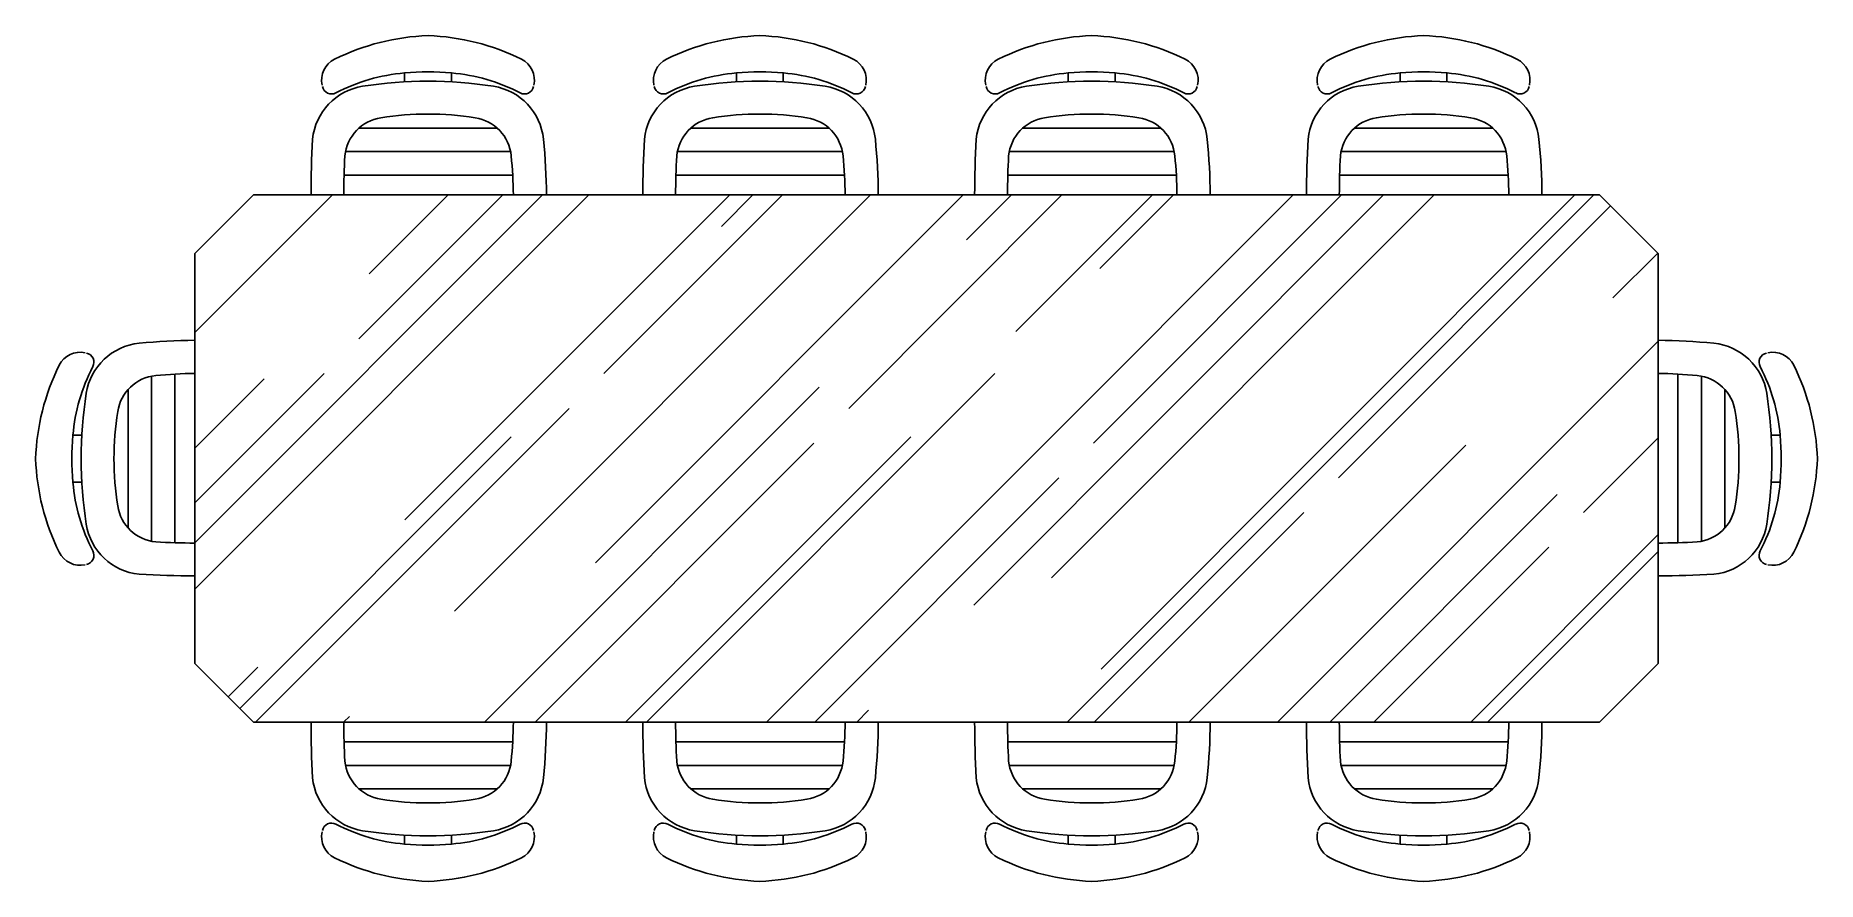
# Model space of a CAD drawing. Header units: millimetres. Extents: x -828.31 to -825.26, y 2630.92 to 2632.37.
import ezdxf

# ---------------------------------------------------------------- set-up
doc = ezdxf.new("R2010")
doc.units = ezdxf.units.MM
doc.header["$LTSCALE"] = 10
doc.layers.add('Móveis_mesas', color=2, linetype='Continuous')

msp = doc.modelspace()

# ---------------------------------------------------------------- hatches: boundary and pattern name
at = {"layer": 'Móveis_mesas'}
h = msp.add_hatch(dxfattribs=at)
h.set_pattern_fill('AR-RROOF', color=1, scale=0.01, angle=45, style=0)
h.set_pattern_definition([(45, (-70.74727, 0), (0.215526147, 0.574736392), [3.81, -0.508, 1.27, -0.254]), (45, (-70.5982, 0.32868), (-0.418479935, 0.05926969), [0.762, -0.08382, 1.524, -0.1905]), (45, (-70.81013, 0.24247), (0.813611205, 1.054282069), [2.032, -0.3556, 1.016, -0.254])])
h.paths.add_polyline_path([(-825.6355, 2631.1954), (-825.5355, 2631.2954), (-825.5355, 2631.9954), (-825.6355, 2632.0954), (-827.9355, 2632.0954), (-828.0355, 2631.9954), (-828.0355, 2631.2954), (-827.9355, 2631.1954)])

# ---------------------------------------------------------------- linework, layer by layer
for p, q in [((-827.6772, 2632.2886), (-827.6772, 2632.3039)), ((-827.5971, 2632.2886), (-827.5971, 2632.3039)), ((-827.1102, 2632.2886), (-827.1102, 2632.3039)), ((-827.0301, 2632.2886), (-827.0301, 2632.3039)), ((-826.5433, 2632.2886), (-826.5433, 2632.3039)), ((-826.4631, 2632.2886), (-826.4631, 2632.3039)), ((-825.9763, 2632.2886), (-825.9763, 2632.3039)), ((-825.8962, 2632.2886), (-825.8962, 2632.3039)), ((-828.2287, 2631.685), (-828.244, 2631.685)), ((-825.3423, 2631.685), (-825.327, 2631.685)), ((-828.2287, 2631.6048), (-828.244, 2631.6048)), ((-825.3423, 2631.6048), (-825.327, 2631.6048)), ((-827.6772, 2631.0022), (-827.6772, 2630.9869)), ((-827.5971, 2631.0022), (-827.5971, 2630.9869)), ((-827.1102, 2631.0022), (-827.1102, 2630.9869)), ((-827.0301, 2631.0022), (-827.0301, 2630.9869)), ((-826.5433, 2631.0022), (-826.5433, 2630.9869)), ((-826.4631, 2631.0022), (-826.4631, 2630.9869)), ((-825.9763, 2631.0022), (-825.9763, 2630.9869)), ((-825.8962, 2631.0022), (-825.8962, 2630.9869))]:
    msp.add_line(p, q, dxfattribs=at)
at = {"layer": 'Móveis_mesas', "color": 1}
for p, q in [((-827.7551, 2632.2095), (-827.5192, 2632.2095)), ((-827.1881, 2632.2095), (-826.9522, 2632.2095)), ((-826.6212, 2632.2095), (-826.3852, 2632.2095)), ((-826.0542, 2632.2095), (-825.8183, 2632.2095)), ((-827.7781, 2632.1694), (-827.4962, 2632.1694)), ((-827.2111, 2632.1694), (-826.9292, 2632.1694)), ((-826.6441, 2632.1694), (-826.3623, 2632.1694)), ((-826.0772, 2632.1694), (-825.7953, 2632.1694)), ((-827.7805, 2632.1294), (-827.4925, 2632.1294)), ((-827.2135, 2632.1294), (-826.9256, 2632.1294)), ((-826.6466, 2632.1294), (-826.3586, 2632.1294)), ((-826.0796, 2632.1294), (-825.7916, 2632.1294)), ((-828.1095, 2631.504), (-828.1095, 2631.7859)), ((-828.0695, 2631.5015), (-828.0695, 2631.7895)), ((-825.5015, 2631.5015), (-825.5015, 2631.7895)), ((-825.4614, 2631.504), (-825.4614, 2631.7859)), ((-828.1496, 2631.5269), (-828.1496, 2631.7629)), ((-825.4213, 2631.5269), (-825.4213, 2631.7629)), ((-827.7805, 2631.1614), (-827.4925, 2631.1614)), ((-827.2135, 2631.1614), (-826.9256, 2631.1614)), ((-826.6466, 2631.1614), (-826.3586, 2631.1614)), ((-826.0796, 2631.1614), (-825.7916, 2631.1614)), ((-827.7781, 2631.1213), (-827.4962, 2631.1213)), ((-827.2111, 2631.1213), (-826.9292, 2631.1213)), ((-826.6441, 2631.1213), (-826.3623, 2631.1213)), ((-826.0772, 2631.1213), (-825.7953, 2631.1213)), ((-827.7551, 2631.0812), (-827.5192, 2631.0812)), ((-827.1881, 2631.0812), (-826.9522, 2631.0812)), ((-826.6212, 2631.0812), (-826.3852, 2631.0812)), ((-826.0542, 2631.0812), (-825.8183, 2631.0812))]:
    msp.add_line(p, q, dxfattribs=at)
at = {"layer": 'Móveis_mesas'}
for points in [[(-827.4562, 2632.2828, 0.344642), (-827.4775, 2632.3273, 0.1068), (-827.6371, 2632.3675, 0.1068), (-827.7967, 2632.3273, 0.344642), (-827.8181, 2632.2828)], [(-826.8892, 2632.2828, 0.344642), (-826.9106, 2632.3273, 0.1068), (-827.0702, 2632.3675, 0.1068), (-827.2298, 2632.3273, 0.344642), (-827.2511, 2632.2828)], [(-826.3222, 2632.2828, 0.344642), (-826.3436, 2632.3273, 0.1068), (-826.5032, 2632.3675, 0.1068), (-826.6628, 2632.3273, 0.344642), (-826.6842, 2632.2828)], [(-825.7553, 2632.2828, 0.344642), (-825.7766, 2632.3273, 0.1068), (-825.9362, 2632.3675, 0.1068), (-826.0958, 2632.3273, 0.344642), (-826.1172, 2632.2828)], [(-827.4348, 2632.0954, 0.02383), (-827.4399, 2632.1907, 0.340817), (-827.5254, 2632.281, 0.077917), (-827.7489, 2632.281, 0.340817), (-827.8344, 2632.1907, 0.013162), (-827.8371, 2632.0954)], [(-826.8678, 2632.0954, 0.02383), (-826.8729, 2632.1907, 0.340817), (-826.9584, 2632.281, 0.077917), (-827.1819, 2632.281, 0.340817), (-827.2674, 2632.1907, 0.013162), (-827.2701, 2632.0954)], [(-826.3008, 2632.0954, 0.02383), (-826.3059, 2632.1907, 0.340817), (-826.3915, 2632.281, 0.077917), (-826.6149, 2632.281, 0.340817), (-826.7005, 2632.1907, 0.013162), (-826.7032, 2632.0954)], [(-825.7339, 2632.0954, 0.02383), (-825.739, 2632.1907, 0.340817), (-825.8245, 2632.281, 0.077917), (-826.048, 2632.281, 0.340817), (-826.1335, 2632.1907, 0.013162), (-826.1362, 2632.0954)], [(-828.0355, 2631.8473, 0.02383), (-828.1308, 2631.8422, 0.340817), (-828.2211, 2631.7567, 0.077917), (-828.2211, 2631.5332, 0.340817), (-828.1308, 2631.4477, 0.013162), (-828.0355, 2631.4449)], [(-825.5355, 2631.8473, -0.02383), (-825.4402, 2631.8422, -0.340817), (-825.3499, 2631.7567, -0.077917), (-825.3499, 2631.5332, -0.340817), (-825.4402, 2631.4477, -0.013162), (-825.5355, 2631.4449)], [(-828.2229, 2631.8259, 0.344642), (-828.2674, 2631.8045, 0.1068), (-828.3076, 2631.6449, 0.1068), (-828.2674, 2631.4853, 0.344642), (-828.2229, 2631.4639)], [(-825.3481, 2631.8259, -0.344642), (-825.3036, 2631.8045, -0.1068), (-825.2634, 2631.6449, -0.1068), (-825.3036, 2631.4853, -0.344642), (-825.3481, 2631.4639)], [(-827.4348, 2631.1954, -0.02383), (-827.4399, 2631.1001, -0.340817), (-827.5254, 2631.0098, -0.077917), (-827.7489, 2631.0098, -0.340817), (-827.8344, 2631.1001, -0.013162), (-827.8371, 2631.1954)], [(-826.8678, 2631.1954, -0.02383), (-826.8729, 2631.1001, -0.340817), (-826.9584, 2631.0098, -0.077917), (-827.1819, 2631.0098, -0.340817), (-827.2674, 2631.1001, -0.013162), (-827.2701, 2631.1954)], [(-826.3008, 2631.1954, -0.02383), (-826.3059, 2631.1001, -0.340817), (-826.3915, 2631.0098, -0.077917), (-826.6149, 2631.0098, -0.340817), (-826.7005, 2631.1001, -0.013162), (-826.7032, 2631.1954)], [(-825.7339, 2631.1954, -0.02383), (-825.739, 2631.1001, -0.340817), (-825.8245, 2631.0098, -0.077917), (-826.048, 2631.0098, -0.340817), (-826.1335, 2631.1001, -0.013162), (-826.1362, 2631.1954)], [(-827.4562, 2631.008, -0.344642), (-827.4775, 2630.9635, -0.1068), (-827.6371, 2630.9233, -0.1068), (-827.7967, 2630.9635, -0.344642), (-827.8181, 2631.008)], [(-826.8892, 2631.008, -0.344642), (-826.9106, 2630.9635, -0.1068), (-827.0702, 2630.9233, -0.1068), (-827.2298, 2630.9635, -0.344642), (-827.2511, 2631.008)], [(-826.3222, 2631.008, -0.344642), (-826.3436, 2630.9635, -0.1068), (-826.5032, 2630.9233, -0.1068), (-826.6628, 2630.9635, -0.344642), (-826.6842, 2631.008)], [(-825.7553, 2631.008, -0.344642), (-825.7766, 2630.9635, -0.1068), (-825.9362, 2630.9233, -0.1068), (-826.0958, 2630.9635, -0.344642), (-826.1172, 2631.008)]]:
    msp.add_lwpolyline(points, format="xyb", dxfattribs=at)
at = {"layer": 'Móveis_mesas', "color": 1}
for points in [[(-827.4914, 2632.0954, 0.023238), (-827.4951, 2632.1623, 0.343778), (-827.5567, 2632.2273, 0.078519), (-827.7176, 2632.2273, 0.340817), (-827.7792, 2632.1623, 0.011187), (-827.7811, 2632.0954)], [(-826.9245, 2632.0954, 0.023238), (-826.9281, 2632.1623, 0.343778), (-826.9897, 2632.2273, 0.078519), (-827.1506, 2632.2273, 0.340817), (-827.2122, 2632.1623, 0.011187), (-827.2142, 2632.0954)], [(-826.3575, 2632.0954, 0.023238), (-826.3612, 2632.1623, 0.343778), (-826.4227, 2632.2273, 0.078519), (-826.5837, 2632.2273, 0.340817), (-826.6452, 2632.1623, 0.011187), (-826.6472, 2632.0954)], [(-825.7905, 2632.0954, 0.023238), (-825.7942, 2632.1623, 0.343778), (-825.8558, 2632.2273, 0.078519), (-826.0167, 2632.2273, 0.340817), (-826.0783, 2632.1623, 0.011187), (-826.0802, 2632.0954)], [(-828.0355, 2631.7906, 0.023238), (-828.1024, 2631.7869, 0.343778), (-828.1674, 2631.7254, 0.078519), (-828.1674, 2631.5645, 0.340817), (-828.1024, 2631.5029, 0.011187), (-828.0355, 2631.5009)], [(-825.5355, 2631.7906, -0.023238), (-825.4686, 2631.7869, -0.343778), (-825.4036, 2631.7254, -0.078519), (-825.4036, 2631.5645, -0.340817), (-825.4686, 2631.5029, -0.011187), (-825.5355, 2631.5009)], [(-827.4914, 2631.1954, -0.023238), (-827.4951, 2631.1285, -0.343778), (-827.5567, 2631.0635, -0.078519), (-827.7176, 2631.0635, -0.340817), (-827.7792, 2631.1285, -0.011187), (-827.7811, 2631.1954)], [(-826.9245, 2631.1954, -0.023238), (-826.9281, 2631.1285, -0.343778), (-826.9897, 2631.0635, -0.078519), (-827.1506, 2631.0635, -0.340817), (-827.2122, 2631.1285, -0.011187), (-827.2142, 2631.1954)], [(-826.3575, 2631.1954, -0.023238), (-826.3612, 2631.1285, -0.343778), (-826.4227, 2631.0635, -0.078519), (-826.5837, 2631.0635, -0.340817), (-826.6452, 2631.1285, -0.011187), (-826.6472, 2631.1954)], [(-825.7905, 2631.1954, -0.023238), (-825.7942, 2631.1285, -0.343778), (-825.8558, 2631.0635, -0.078519), (-826.0167, 2631.0635, -0.340817), (-826.0783, 2631.1285, -0.011187), (-826.0802, 2631.1954)]]:
    msp.add_lwpolyline(points, format="xyb", dxfattribs=at)
at = {"layer": 'Móveis_mesas'}
msp.add_lwpolyline([(-827.9355, 2631.1954), (-825.6355, 2631.1954), (-825.5355, 2631.2954), (-825.5355, 2631.9954), (-825.6355, 2632.0954), (-827.9355, 2632.0954), (-828.0355, 2631.9954), (-828.0355, 2631.2954)], close=True, dxfattribs=at)
for centre, radius, start, end in [((-827.6521, 2631.9988), 0.306, 94.7148, 117.7352), ((-827.6371, 2631.8669), 0.4388, 84.7595, 95.2405), ((-827.6222, 2631.9988), 0.306, 62.2648, 85.2852), ((-827.0851, 2631.9988), 0.306, 94.7148, 117.7352), ((-827.0702, 2631.8669), 0.4388, 84.7595, 95.2405), ((-827.0552, 2631.9988), 0.306, 62.2648, 85.2852), ((-826.5181, 2631.9988), 0.306, 94.7148, 117.7352), ((-826.5032, 2631.8669), 0.4388, 84.7595, 95.2405), ((-826.4883, 2631.9988), 0.306, 62.2648, 85.2852), ((-825.9512, 2631.9988), 0.306, 94.7148, 117.7352), ((-825.9362, 2631.8669), 0.4388, 84.7595, 95.2405), ((-825.9213, 2631.9988), 0.306, 62.2648, 85.2852), ((-827.8019, 2632.2839), 0.016, 192.3844, 297.7352), ((-827.4723, 2632.2839), 0.016, 242.2648, 347.6156), ((-827.235, 2632.2839), 0.016, 192.3844, 297.7352), ((-826.9054, 2632.2839), 0.016, 242.2648, 347.6156), ((-826.668, 2632.2839), 0.016, 192.3844, 297.7352), ((-826.3384, 2632.2839), 0.016, 242.2648, 347.6156), ((-826.101, 2632.2839), 0.016, 192.3844, 297.7352), ((-825.7714, 2632.2839), 0.016, 242.2648, 347.6156), ((-827.9389, 2631.6598), 0.306, 152.2648, 175.2852), ((-828.224, 2631.8097), 0.016, 332.2648, 77.6156), ((-825.3469, 2631.8097), 0.016, 102.3844, 207.7352), ((-825.632, 2631.6598), 0.306, 4.7148, 27.7352), ((-827.807, 2631.6449), 0.4388, 174.7595, 185.2405), ((-825.764, 2631.6449), 0.4388, 354.7595, 5.2405), ((-827.9389, 2631.63), 0.306, 184.7148, 207.7352), ((-825.632, 2631.63), 0.306, 332.2648, 355.2852), ((-828.224, 2631.4801), 0.016, 282.3844, 27.7352), ((-825.3469, 2631.4801), 0.016, 152.2648, 257.6156), ((-827.8019, 2631.0068), 0.016, 62.2648, 167.6156), ((-827.6521, 2631.2919), 0.306, 242.2648, 265.2852), ((-827.6222, 2631.2919), 0.306, 274.7148, 297.7352), ((-827.4723, 2631.0068), 0.016, 12.3844, 117.7352), ((-827.235, 2631.0068), 0.016, 62.2648, 167.6156), ((-827.0851, 2631.2919), 0.306, 242.2648, 265.2852), ((-827.0552, 2631.2919), 0.306, 274.7148, 297.7352), ((-826.9054, 2631.0068), 0.016, 12.3844, 117.7352), ((-826.668, 2631.0068), 0.016, 62.2648, 167.6156), ((-826.5181, 2631.2919), 0.306, 242.2648, 265.2852), ((-826.4883, 2631.2919), 0.306, 274.7148, 297.7352), ((-826.3384, 2631.0068), 0.016, 12.3844, 117.7352), ((-826.101, 2631.0068), 0.016, 62.2648, 167.6156), ((-825.9512, 2631.2919), 0.306, 242.2648, 265.2852), ((-825.9213, 2631.2919), 0.306, 274.7148, 297.7352), ((-825.7714, 2631.0068), 0.016, 12.3844, 117.7352), ((-827.6371, 2631.4239), 0.4388, 264.7595, 275.2405), ((-827.0702, 2631.4239), 0.4388, 264.7595, 275.2405), ((-826.5032, 2631.4239), 0.4388, 264.7595, 275.2405), ((-825.9362, 2631.4239), 0.4388, 264.7595, 275.2405)]:
    msp.add_arc(centre, radius, start, end, dxfattribs=at)

doc.saveas('drawing.dxf')
